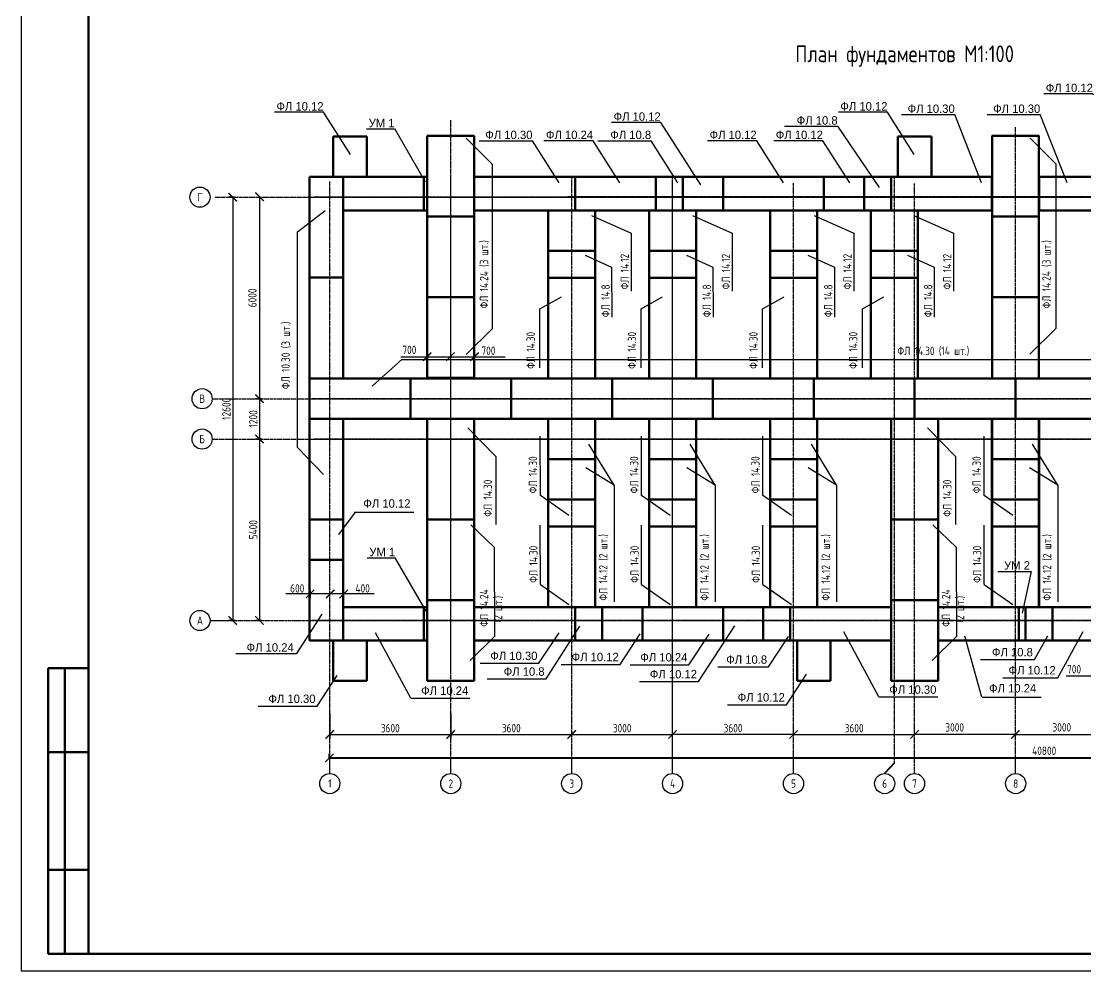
# Model space of a CAD drawing. Header units: millimetres. Extents: x 83035 to 329678, y -103769 to 22061.
# Drawn here: x 161957 to 193632, y -103769 to -75514 of the extents above; entities that cross this region are included whole.
import ezdxf
from ezdxf import colors
from ezdxf.entities.mleader import LeaderData, LeaderLine
from ezdxf.math import Vec2, Vec3

# ---------------------------------------------------------------- set-up
doc = ezdxf.new("R2010")
doc.units = ezdxf.units.MM
doc.header["$LTSCALE"] = 10
doc.linetypes.add('CENTER', pattern=[50.8, 31.75, -6.35, 6.35, -6.35])
for name, color, linetype, lineweight in [('Анкер', 250, 'Continuous', 60), ('Осевой', 4, 'CENTER', 30), ('Размерный', 3, 'Continuous', 30), ('Разрез', 5, 'Continuous', 40), ('Символьный', 3, 'Continuous', 30), ('Текст', 244, 'Continuous', 30), ('Фундамент', 5, 'Continuous', 60)]:
    doc.layers.add(name, color=color, linetype=linetype, lineweight=lineweight)
doc.styles.add('1.10', font='', dxfattribs={"height": 25})
doc.styles.add('2.5', font='', dxfattribs={"height": 250})
doc.styles.get('1.10').set_extended_font_data('GOST type A')
doc.styles.get('2.5').set_extended_font_data('GOST type A')
doc.dimstyles.new('Размеры', dxfattribs={"dimtxt": 250, "dimasz": 250, "dimexe": 125, "dimexo": 62.5, "dimgap": 62.5, "dimtad": 1, "dimtxsty": '2.5', "dimblk": 'ARCHTICK', "dimcen": 250, "dimadec": 0, "dimazin": 0, "dimtfac": 1, "dimtmove": 1, "dimatfit": 3, "dimfxl": 1.25, "dimarcsym": 0})

# ---------------------------------------------------------------- blocks, each defined once
blk = doc.blocks.new('_ArchTick')
at = {"color": 0, "linetype": 'ByBlock', "const_width": 0.15}
blk.add_lwpolyline([(-0.5, -0.5), (0.5, 0.5)], dxfattribs=at)
blk = doc.blocks.new('*D868')
at = {"layer": 'Размерный', "color": 0, "lineweight": -2}
for p, q in [((171137, -96100), (171137, -96862)), ((174737, -96109), (174737, -96862)), ((171137, -96737), (174737, -96737))]:
    blk.add_line(p, q, dxfattribs=at)
at = {"layer": 'Размерный', "color": 0, "lineweight": -2, "xscale": 250, "yscale": 250, "zscale": 250, "rotation": 180}
blk.add_blockref('_ArchTick', (171137, -96737), dxfattribs=at)
at = {"layer": 'Размерный', "color": 0, "lineweight": -2, "xscale": 250, "yscale": 250, "zscale": 250}
blk.add_blockref('_ArchTick', (174737, -96737), dxfattribs=at)
at = {"layer": 'Размерный', "color": 0, "insert": (172937, -96550), "char_height": 250, "attachment_point": 5, "style": '2.5'}
blk.add_mtext('3600', dxfattribs=at)
blk = doc.blocks.new('*D869')
at = {"layer": 'Размерный', "color": 0, "lineweight": -2}
for p, q in [((174737, -96675), (174737, -96612)), ((174737, -96737), (178337, -96737)), ((178337, -96675), (178337, -96612))]:
    blk.add_line(p, q, dxfattribs=at)
at = {"layer": 'Размерный', "color": 0, "lineweight": -2, "xscale": 250, "yscale": 250, "zscale": 250, "rotation": 180}
blk.add_blockref('_ArchTick', (174737, -96737), dxfattribs=at)
at = {"layer": 'Размерный', "color": 0, "lineweight": -2, "xscale": 250, "yscale": 250, "zscale": 250}
blk.add_blockref('_ArchTick', (178337, -96737), dxfattribs=at)
at = {"layer": 'Размерный', "color": 0, "insert": (176537, -96550), "char_height": 250, "attachment_point": 5, "style": '2.5'}
blk.add_mtext('3600', dxfattribs=at)
blk = doc.blocks.new('*D870')
at = {"layer": 'Размерный', "color": 0, "lineweight": -2}
for p, q in [((178337, -96675), (178337, -96612)), ((178337, -96737), (181337, -96737)), ((181337, -96675), (181337, -96612))]:
    blk.add_line(p, q, dxfattribs=at)
at = {"layer": 'Размерный', "color": 0, "lineweight": -2, "xscale": 250, "yscale": 250, "zscale": 250, "rotation": 180}
blk.add_blockref('_ArchTick', (178337, -96737), dxfattribs=at)
at = {"layer": 'Размерный', "color": 0, "lineweight": -2, "xscale": 250, "yscale": 250, "zscale": 250}
blk.add_blockref('_ArchTick', (181337, -96737), dxfattribs=at)
at = {"layer": 'Размерный', "color": 0, "insert": (179837, -96550), "char_height": 250, "attachment_point": 5, "style": '2.5'}
blk.add_mtext('3000', dxfattribs=at)
blk = doc.blocks.new('*D871')
at = {"layer": 'Размерный', "color": 0, "lineweight": -2}
for p, q in [((181337, -96675), (181337, -96612)), ((184937, -96737), (181337, -96737)), ((184937, -96675), (184937, -96612))]:
    blk.add_line(p, q, dxfattribs=at)
at = {"layer": 'Размерный', "color": 0, "lineweight": -2, "xscale": 250, "yscale": 250, "zscale": 250, "rotation": 180}
blk.add_blockref('_ArchTick', (181337, -96737), dxfattribs=at)
at = {"layer": 'Размерный', "color": 0, "lineweight": -2, "xscale": 250, "yscale": 250, "zscale": 250}
blk.add_blockref('_ArchTick', (184937, -96737), dxfattribs=at)
at = {"layer": 'Размерный', "color": 0, "insert": (183137, -96550), "char_height": 250, "attachment_point": 5, "style": '2.5'}
blk.add_mtext('3600', dxfattribs=at)
blk = doc.blocks.new('*D872')
at = {"layer": 'Размерный', "color": 0, "linetype": 'ByBlock', "lineweight": -2}
for p, q in [((168323, -80747), (168123, -80747)), ((168248, -80747), (168248, -93347)), ((168323, -93347), (168123, -93347))]:
    blk.add_line(p, q, dxfattribs=at)
at = {"layer": 'Размерный', "color": 0, "lineweight": -2, "xscale": 250, "yscale": 250, "zscale": 250}
for p, rotation in [((168248, -80747), 90), ((168248, -93347), 270)]:
    blk.add_blockref('_ArchTick', p, dxfattribs=dict(at, rotation=rotation))
at = {"layer": 'Размерный', "color": 0, "insert": (168061, -87047), "char_height": 250, "attachment_point": 5, "rotation": 90, "style": '2.5'}
blk.add_mtext('12600', dxfattribs=at)
blk = doc.blocks.new('64')
at = {"layer": 'Размерный', "color": 0, "ltscale": 0.5}
blk.add_circle((-187285, -31689), 300, dxfattribs=at)
at = {"layer": 'Символьный', "color": 0, "ltscale": 0.5}
blk.add_line((-187285, -31389), (-187285, -30925), dxfattribs=at)
blk = doc.blocks.new('184')
at = {"color": 0, "linetype": 'ByBlock', "const_width": 37.5}
for points in [[(-164982, -29107), (-165232, -29357)], [(-162232, -29357), (-161982, -29107)], [(-161982, -29107), (-162232, -29357)], [(-158632, -29357), (-158382, -29107)], [(-158382, -29107), (-158632, -29357)], [(-155032, -29357), (-154782, -29107)]]:
    blk.add_lwpolyline(points, dxfattribs=at)
at = {"layer": 'Размерный', "color": 0}
for p, q in [((-175332, -29234), (-178330, -29234)), ((-175308, -29233), (-172311, -29233)), ((-168710, -29233), (-172310, -29233)), ((-168707, -29232), (-165107, -29232)), ((-162107, -29232), (-165107, -29232)), ((-158507, -29232), (-162107, -29232)), ((-154907, -29232), (-158507, -29232))]:
    blk.add_line(p, q, dxfattribs=at)
at = {"layer": 'Размерный', "color": 0, "xscale": 250, "yscale": 250, "zscale": 250}
blk.add_blockref('_ArchTick', (-175332, -29234), dxfattribs=at)
at = {"layer": 'Размерный', "color": 0, "xscale": 250, "yscale": 250, "zscale": 250, "rotation": 180}
for p in [(-172310, -29233), (-168707, -29232)]:
    blk.add_blockref('_ArchTick', p, dxfattribs=at)
at = {"layer": 'Размерный', "color": 0, "style": '2.5'}
for p in [(-177416, -29148), (-174228, -29148), (-163910, -29148)]:
    blk.add_text('3000', height=250, dxfattribs=at).set_placement(p)
at = {"layer": 'Размерный', "color": 0, "char_height": 250, "attachment_point": 5, "style": '2.5'}
for insert in [(-170530, -29046), (-166753, -29046), (-160204, -29039), (-156634, -29046)]:
    blk.add_mtext('3600', dxfattribs=dict(at, insert=insert))
blk = doc.blocks.new('200')
at = {"layer": 'Размерный', "color": 0, "ltscale": 500}
for p, q in [((-189440, -85415), (-188798, -85065)), ((-189440, -87174), (-189440, -85415))]:
    blk.add_line(p, q, dxfattribs=at)
at = {"layer": 'Размерный', "color": 0, "ltscale": 500, "insert": (-189837, -87206), "char_height": 250, "width": 1796.38, "attachment_point": 1, "rotation": 90, "style": '1.10'}
blk.add_mtext('ФЛ 14.30', dxfattribs=at)
blk = doc.blocks.new('201')
at = {"layer": 'Размерный', "color": 0, "ltscale": 500}
for p, q in [((-187949, -83390), (-186769, -83923)), ((-186769, -83923), (-186769, -85645)), ((-188136, -84576), (-187347, -84930)), ((-187347, -84930), (-187342, -86415))]:
    blk.add_line(p, q, dxfattribs=at)
at = {"layer": 'Размерный', "color": 0}
blk.add_blockref('200', (-43, -753), dxfattribs=at)
at = {"layer": 'Размерный', "color": 0, "ltscale": 500, "char_height": 250, "width": 1796.38, "attachment_point": 1, "rotation": 90, "style": '1.10'}
for s, insert in [('ФЛ 14.12', (-187083, -85595)), ('ФЛ 14.8', (-187651, -86419))]:
    blk.add_mtext(s, dxfattribs=dict(at, insert=insert))
blk = doc.blocks.new('205')
at = {"layer": 'Размерный', "color": 0, "ltscale": 500}
for p, q in [((-190834, -93276), (-191536, -92597)), ((-190840, -93267), (-190834, -95935)), ((-190845, -95935), (-191558, -96636))]:
    blk.add_line(p, q, dxfattribs=at)
at = {"layer": 'Размерный', "color": 0, "ltscale": 500, "insert": (-191269, -95632), "char_height": 250, "width": 3578, "attachment_point": 1, "rotation": 90, "style": '1.10'}
blk.add_mtext('ФЛ 14.24\\P (2 шт.)', dxfattribs=at)
blk = doc.blocks.new('206')
at = {"layer": 'Размерный', "color": 0, "ltscale": 500}
for p, q in [((-191621, -89716), (-190788, -90562)), ((-190788, -90562), (-190788, -92588))]:
    blk.add_line(p, q, dxfattribs=at)
at = {"layer": 'Размерный', "color": 0, "ltscale": 500, "insert": (-191158, -92357), "char_height": 250, "width": 1796.38, "attachment_point": 1, "rotation": 90, "style": '1.10'}
blk.add_mtext('ФЛ 14.30', dxfattribs=at)
blk = doc.blocks.new('207')
at = {"layer": 'Размерный', "color": 0, "linetype": 'ByBlock', "lineweight": -2, "ltscale": 500}
for points in [[(-178720, -80391), (-177135, -80391)], [(-176339, -82423), (-177135, -80391)]]:
    blk.add_lwpolyline(points, dxfattribs=at)
at = {"layer": 'Размерный', "color": 0, "ltscale": 500, "insert": (-177137, -80091), "char_height": 250, "attachment_point": 3}
blk.add_mtext('ФЛ 10.30', dxfattribs=at)
blk = doc.blocks.new('209')
at = {"layer": 'Размерный', "color": 0, "ltscale": 500}
for p, q in [((-189467, -91725), (-189469, -89958)), ((-187276, -91420), (-188025, -90204)), ((-187276, -91420), (-188119, -90906)), ((-187276, -91420), (-187276, -94892)), ((-188616, -92324), (-189467, -91725)), ((-189467, -94374), (-189469, -92607)), ((-188616, -94982), (-189467, -94383))]:
    blk.add_line(p, q, dxfattribs=at)
at = {"layer": 'Размерный', "color": 0, "ltscale": 500, "char_height": 250, "attachment_point": 1, "rotation": 90, "style": '1.10'}
for s, insert, width in [('ФЛ 14.30', (-189814, -91662), 1796.38), ('ФЛ 14.12 (2 шт.)', (-187720, -94856), 3725.8), ('ФЛ 14.30', (-189800, -94323), 1796.38)]:
    blk.add_mtext(s, dxfattribs=dict(at, insert=insert, width=width))
blk = doc.blocks.new('210')
at = {"layer": 'Размерный', "color": 0, "linetype": 'ByBlock', "lineweight": -2, "ltscale": 500}
for points in [[(-194639, -80817), (-193804, -80817)], [(-192884, -82400), (-193803, -80817)]]:
    blk.add_lwpolyline(points, dxfattribs=at)
at = {"layer": 'Размерный', "color": 0, "ltscale": 500, "insert": (-193806, -80517), "char_height": 250, "attachment_point": 3}
blk.add_mtext('УМ 1', dxfattribs=at)
blk = doc.blocks.new('213')
at = {"layer": 'Размерный', "color": 0, "ltscale": 500}
for p, q in [((-189509, -96719), (-188912, -95809)), ((-191264, -96719), (-189509, -96719))]:
    blk.add_line(p, q, dxfattribs=at)
at = {"layer": 'Размерный', "color": 0, "ltscale": 500, "insert": (-189554, -96374), "char_height": 250, "attachment_point": 3}
blk.add_mtext('ФЛ 10.30', dxfattribs=at)
blk = doc.blocks.new('214')
at = {"layer": 'Размерный', "color": 0, "ltscale": 500}
for q in [(-180440, -95783), (-177636, -97722)]:
    blk.add_line((-179391, -97722), q, dxfattribs=at)
at = {"layer": 'Размерный', "color": 0, "ltscale": 500, "insert": (-177682, -97378), "char_height": 250, "attachment_point": 3}
blk.add_mtext('ФЛ 10.30', dxfattribs=at)
blk = doc.blocks.new('215')
at = {"layer": 'Размерный', "color": 0, "ltscale": 500}
for p, q in [((-182147, -97953), (-181550, -97043)), ((-183901, -97953), (-182147, -97953))]:
    blk.add_line(p, q, dxfattribs=at)
at = {"layer": 'Размерный', "color": 0, "ltscale": 500, "insert": (-182192, -97608), "char_height": 250, "attachment_point": 3}
blk.add_mtext('ФЛ 10.12', dxfattribs=at)

msp = doc.modelspace()

# ---------------------------------------------------------------- linework, layer by layer
at = {"color": 0, "linetype": 'Continuous', "lineweight": 25, "ltscale": 100}
for p, q in [((161957.025, -47257.955), (161957.025, -103769.096)), ((161957.025, -103769.096), (242217.907, -103769.096))]:
    msp.add_line(p, q, dxfattribs=at)
at = {"color": 0, "linetype": 'Continuous', "lineweight": 60, "ltscale": 100}
for p, q in [((163957.025, -47757.955), (163957.025, -103269.096)), ((163957.025, -103269.096), (241717.907, -103269.096))]:
    msp.add_line(p, q, dxfattribs=at)
at = {"color": 0, "linetype": 'Continuous', "lineweight": 60}
for p, q in [((162757.025, -103269.096), (162757.025, -94769.096)), ((163957.025, -94769.096), (162757.025, -94769.096)), ((163257.025, -103269.096), (163257.025, -94769.096)), ((162757.025, -97269.096), (163957.025, -97269.096)), ((163957.025, -103269.096), (163957.025, -97657.955)), ((162757.025, -100769.096), (163957.025, -100769.096)), ((163957.025, -103269.096), (162757.025, -103269.096))]:
    msp.add_line(p, q, dxfattribs=at)
at = {"layer": 'Осевой', "color": 0, "ltscale": 0.2}
for p, q in [((174738.74, -94899.614), (174738.74, -78445.391)), ((191542.111, -97902.552), (191542.111, -78665.397)), ((191542.113, -97902.618), (191542.113, -78665.463)), ((171138.572, -97899.574), (171138.572, -80286.117)), ((174739.831, -97599.573), (174739.831, -80160.789)), ((178338.572, -97599.573), (178338.572, -80139.369)), ((181338.572, -97599.573), (181338.572, -80139.369)), ((181338.572, -97899.614), (181338.572, -80339.591)), ((184938.572, -97899.575), (184938.572, -80326.107)), ((187938.572, -97599.573), (187938.572, -80139.369)), ((188538.74, -97899.614), (188538.74, -80339.591)), ((167724.672, -80743.176), (206662.864, -80743.176)), ((170658.127, -80742.569), (204867.056, -80742.569)), ((213133.941, -80743.241), (176421.36, -80743.241)), ((212426.097, -80742.504), (178217.168, -80742.504)), ((167638.572, -86745.461), (212469.546, -86745.461)), ((213011.478, -86745.526), (170614.678, -86745.526)), ((167638.572, -87945.461), (212405.462, -87945.461)), ((212974.306, -87945.526), (170678.762, -87945.526)), ((167575.002, -93345.461), (212469.546, -93345.461)), ((212899.963, -93345.526), (170614.678, -93345.526))]:
    msp.add_line(p, q, dxfattribs=at)
at = {"layer": 'Размерный', "color": 0, "linetype": 'ByBlock', "lineweight": -2, "ltscale": 500}
for p, q in [((189736.66, -78290.526), (189736.3, -78290.526)), ((173067.979, -78716.94), (173067.619, -78716.94)), ((186251.824, -78637.687), (186251.464, -78637.687)), ((177170.476, -79068.913), (177170.116, -79068.913)), ((180703.577, -79068.913), (180703.217, -79068.913))]:
    msp.add_line(p, q, dxfattribs=at)
at = {"layer": 'Размерный', "color": 0, "ltscale": 500}
for p, q in [((175969.074, -79767.88), (175193.14, -78992.555)), ((192743.988, -79756.891), (191968.054, -78981.566)), ((175969.074, -79767.88), (175969.074, -84664.672)), ((192743.988, -79756.891), (192743.988, -84653.683)), ((170177.816, -81775.569), (170996.395, -81144.59)), ((170177.816, -88202.212), (170177.816, -81775.569)), ((175969.074, -84664.672), (175193.14, -85426.395)), ((192743.988, -84653.683), (191968.054, -85415.407)), ((173254.156, -85499.207), (176359.508, -85499.207)), ((173283.004, -85579.874), (172402.838, -86372.15)), ((175249.988, -87615.632), (176082.767, -88462.032)), ((170177.816, -88202.212), (170949.619, -88996.778)), ((176082.767, -88462.032), (176082.767, -90487.865)), ((171889.373, -90118.14), (171400.978, -90783.609)), ((171867.173, -90118.14), (173643.151, -90118.14)), ((170550.473, -92555.725), (170550.473, -91484.962)), ((171550.215, -92680.725), (171550.215, -91493.803)), ((191018.836, -91890.057), (192004.802, -91890.057)), ((192004.802, -91890.057), (191738.01, -93130.239)), ((170550.473, -92455.725), (170550.473, -92680.725)), ((171550.215, -92455.725), (171550.215, -92680.725)), ((170950.215, -92555.725), (169830.356, -92555.725)), ((170950.952, -92555.725), (170550.473, -92555.725)), ((170550.473, -92684.576), (170550.473, -92684.576)), ((172461.53, -92555.725), (170950.215, -92555.725)), ((170157.794, -94332.774), (170912.585, -93157.113)), ((173549.289, -95653.942), (172499.769, -93714.79)), ((177362.501, -94618.431), (177958.81, -93708.677)), ((177575.461, -95086.574), (178580.693, -93512.365)), ((179781.724, -94652.478), (180378.034, -93742.724)), ((181826.138, -94660.989), (182422.447, -93751.235)), ((182109.459, -95162.7), (183189.533, -93503.677)), ((192802.786, -95050.771), (193560.262, -93673.667)), ((176037.678, -93834.287), (176026.356, -93834.287)), ((184196.464, -94728.603), (184792.774, -93818.849)), ((190540.875, -95628.945), (190035.891, -93810.326)), ((192108.432, -94504.134), (192508.211, -93799.814)), ((168337.416, -94332.774), (170157.794, -94332.774)), ((175607.712, -94618.431), (177362.501, -94618.431)), ((178026.936, -94652.478), (179781.724, -94652.478)), ((180071.349, -94660.989), (181826.138, -94660.989)), ((190498.793, -94504.134), (192108.432, -94504.134)), ((182689.252, -94728.603), (184196.464, -94728.603)), ((193051.363, -94991.703), (195952.933, -94991.703)), ((175820.672, -95086.574), (177575.461, -95086.574)), ((180354.67, -95162.7), (182109.459, -95162.7)), ((191161.586, -95050.771), (192802.786, -95050.771)), ((173549.289, -95653.942), (175304.078, -95653.942)), ((190551.396, -95628.945), (192308.321, -95628.945))]:
    msp.add_line(p, q, dxfattribs=at)
at = {"layer": 'Размерный', "color": 0}
for p, q in [((169047.528, -80750.687), (169047.528, -87945.461)), ((169122.528, -86745.461), (168922.528, -86745.461)), ((169122.528, -87945.461), (168922.528, -87945.461)), ((169122.528, -87945.461), (168922.528, -87945.461)), ((169047.528, -87945.461), (169047.528, -93345.461)), ((169122.528, -93345.461), (168922.528, -93345.461)), ((184941.077, -96675.4), (184941.077, -96612.9)), ((184941.077, -96737.9), (188541.077, -96737.9)), ((188541.077, -96675.4), (188541.077, -96612.9)), ((188541.345, -96675.857), (188541.345, -96613.357))]:
    msp.add_line(p, q, dxfattribs=at)
at = {"layer": 'Размерный', "color": 0, "linetype": 'ByBlock', "lineweight": -2, "ltscale": 500}
for points in [[(184666.131, -78637.687), (186251.464, -78637.687)], [(187491.103, -80459.135), (186251.824, -78637.687)], [(175584.782, -79068.913), (177170.116, -79068.913)], [(177965.517, -80323.256), (177170.476, -79068.913)], [(179117.884, -79068.913), (180703.217, -79068.913)], [(181498.618, -80323.256), (180703.577, -79068.913)], [(172249.503, -91483.416), (173084.837, -91483.416)], [(174004.804, -93065.984), (173085.197, -91483.416)]]:
    msp.add_lwpolyline(points, dxfattribs=at)
at = {"layer": 'Размерный', "color": 0, "ltscale": 0.5}
for centre in [(167273.907, -80746.639), (167337.478, -86746.639), (167337.478, -87946.639), (167273.907, -93346.639), (171137.478, -98200.751), (174737.478, -98200.751), (181337.478, -98200.751), (184937.478, -98200.751), (187649.092, -98200.751), (187649.092, -98200.751), (187649.092, -98200.751), (187649.092, -98200.751), (187649.092, -98200.751), (187649.092, -98200.751), (187649.092, -98200.751), (187649.092, -98200.751), (188537.611, -98200.751), (191547.66, -98200.751)]:
    msp.add_circle(centre, 300, dxfattribs=at)
at = {"layer": 'Размерный', "color": 0, "ltscale": 500}
for points in [[(173988.162, -80299.173), (173989.596, -80302.967), (173987.01, -80299.843)], [(177966.08, -80322.899), (177967.658, -80326.634), (177964.954, -80323.612)], [(181499.181, -80322.899), (181500.759, -80326.634), (181498.055, -80323.612)], [(190533.005, -80322.666), (190533.843, -80326.634), (190531.764, -80323.152)], [(187491.654, -80458.76), (187493.353, -80462.442), (187490.552, -80459.51)]]:
    msp.add_solid(points, dxfattribs=at)
at = {"layer": 'Разрез', "color": 0, "ltscale": 500}
for p, q in [((175438.74, -83727.206), (174038.74, -83727.206)), ((175438.74, -83727.206), (174038.74, -83727.206)), ((192238.74, -83727.206), (190838.74, -83727.206)), ((192238.74, -83727.206), (190838.74, -83727.206)), ((190845.483, -83727.271), (192245.483, -83727.271)), ((190845.483, -83727.271), (192245.483, -83727.271)), ((170538.472, -86143.176), (170538.524, -87345.461)), ((175438.74, -86127.206), (174038.74, -86127.206)), ((170532.848, -89143.17), (170532.9, -90345.456)), ((170532.848, -89143.17), (170532.9, -90345.456)), ((171127.216, -97455.882), (171127.216, -97309.843)), ((171127.216, -97434.843), (211964.665, -97434.843)), ((187940.379, -97580.04), (187649.091, -97900.751))]:
    msp.add_line(p, q, dxfattribs=at)
at = {"layer": 'Символьный', "color": 0, "ltscale": 0.5}
for p, q in [((167573.907, -93346.639), (168037.478, -93346.639)), ((171137.478, -97900.751), (171137.478, -97437.181)), ((174737.478, -97900.751), (174737.478, -97437.181)), ((181337.478, -97900.751), (181337.478, -97437.181)), ((184937.478, -97900.751), (184937.478, -97437.181)), ((191541.016, -97903.73), (191541.016, -97440.16))]:
    msp.add_line(p, q, dxfattribs=at)
at = {"layer": 'Текст', "color": 0, "ltscale": 500}
msp.add_line((173283.004, -85579.874), (210315.982, -85579.874), dxfattribs=at)
at = {"layer": 'Фундамент', "color": 0, "ltscale": 500}
for p, q in [((171238.74, -80143.176), (171238.74, -78943.176)), ((171238.74, -78943.176), (172238.74, -78943.176)), ((172238.74, -80143.176), (172238.74, -78943.176)), ((175438.74, -78927.206), (174038.74, -78927.206)), ((188042.111, -80143.176), (188042.111, -78943.176)), ((188042.111, -78943.176), (189042.111, -78943.176)), ((189042.111, -80143.176), (189042.111, -78943.176)), ((192238.74, -78927.206), (190838.74, -78927.206)), ((190845.483, -78927.271), (192245.483, -78927.271)), ((174038.74, -80143.176), (170538.472, -80143.176)), ((171538.572, -80143.176), (170538.472, -80143.176)), ((171538.572, -81142.918), (171538.572, -80143.176)), ((173938.572, -81142.918), (173938.572, -80143.176)), ((175438.74, -80143.176), (175438.74, -81143.176)), ((178438.74, -80142.451), (178438.74, -81142.451)), ((180838.74, -80143.176), (180838.74, -81143.176)), ((181638.74, -80143.176), (181638.74, -81143.176)), ((182838.74, -80143.176), (182838.74, -81143.176)), ((185838.74, -80143.176), (185838.74, -81143.176)), ((187038.74, -80143.176), (187038.74, -81143.176)), ((187838.74, -80143.176), (187838.74, -81143.176)), ((190838.74, -80143.176), (190838.74, -81143.176)), ((192245.483, -80143.241), (192245.483, -81143.241)), ((174038.74, -81143.083), (171538.572, -81142.918)), ((171538.572, -81142.918), (171538.572, -86147.761)), ((175438.74, -81327.206), (174038.74, -81327.206)), ((192238.74, -81327.206), (190838.74, -81327.206)), ((190845.483, -81327.271), (192245.483, -81327.271)), ((177638.572, -82345.461), (179038.572, -82345.461)), ((180638.572, -82345.461), (182038.572, -82345.461)), ((184238.572, -82345.461), (185638.572, -82345.461)), ((187238.572, -82345.461), (188638.572, -82345.461)), ((171538.572, -83143.176), (170538.472, -83143.176)), ((177638.572, -83145.461), (179038.572, -83145.461)), ((180638.572, -83145.461), (182038.572, -83145.461)), ((184238.572, -83145.461), (185638.572, -83145.461)), ((187238.572, -83145.461), (188638.572, -83145.461)), ((175438.74, -83727.206), (174038.74, -83727.206)), ((192238.74, -83727.206), (190838.74, -83727.206)), ((190845.483, -83727.271), (192245.483, -83727.271)), ((171538.572, -86143.176), (170538.472, -86143.176)), ((173538.472, -86143.176), (173538.524, -87345.461)), ((176538.472, -86143.176), (176538.524, -87345.461)), ((179538.472, -86143.176), (179538.524, -87345.461)), ((182538.472, -86143.176), (182538.524, -87345.461)), ((185538.472, -86143.176), (185538.524, -87345.461)), ((188538.472, -86143.176), (188538.524, -87345.461)), ((191542.111, -86145.461), (191542.111, -87345.461)), ((191542.113, -86145.526), (191542.113, -87345.526)), ((170537.373, -87345.461), (171538.572, -87345.461)), ((171538.572, -87345.461), (171538.572, -93945.461)), ((174038.74, -87332.404), (174038.74, -95145.461)), ((174038.74, -87345.461), (175438.74, -87345.461)), ((175438.74, -87332.404), (175438.74, -95145.461)), ((177638.572, -87345.461), (179038.572, -87345.461)), ((187838.74, -87332.404), (187838.74, -95145.461)), ((189238.74, -87332.404), (189238.74, -95145.461)), ((177638.572, -88545.461), (179038.572, -88545.461)), ((180638.572, -88545.461), (182038.572, -88545.461)), ((184238.572, -88545.461), (185638.572, -88545.461)), ((190838.572, -88545.461), (192238.572, -88545.461)), ((192245.651, -88545.526), (190845.651, -88545.526)), ((177638.572, -89745.461), (179038.572, -89745.461)), ((180638.572, -89745.461), (182038.572, -89745.461)), ((184238.572, -89745.461), (185638.572, -89745.461)), ((190838.572, -89745.461), (192238.572, -89745.461)), ((192245.651, -89745.526), (190845.651, -89745.526)), ((170537.373, -90345.461), (171538.572, -90345.461)), ((174038.74, -90345.461), (175438.74, -90345.461)), ((177638.572, -90545.461), (179038.572, -90545.461)), ((180638.572, -90545.461), (182038.572, -90545.461)), ((184238.572, -90545.461), (185638.572, -90545.461)), ((187838.74, -90345.461), (189238.74, -90345.461)), ((190838.572, -90545.461), (192238.572, -90545.461)), ((192245.651, -90545.526), (190845.651, -90545.526)), ((170537.373, -91545.461), (171538.572, -91545.461)), ((170537.373, -91545.461), (171538.572, -91545.461)), ((174038.74, -92745.461), (175438.74, -92745.461)), ((187838.74, -92745.461), (189238.74, -92745.461)), ((171532.346, -92945.461), (174036.906, -92945.461)), ((171538.572, -92945.461), (171538.572, -93945.461)), ((173938.572, -92945.461), (173938.572, -93945.461)), ((175438.74, -92945.461), (175438.74, -93945.461)), ((178438.74, -92945.461), (178438.74, -93945.461)), ((179238.74, -92945.461), (179238.74, -93945.461)), ((180438.74, -92945.461), (180438.74, -93945.461)), ((182838.74, -92945.461), (182838.74, -93945.461)), ((184038.74, -92945.461), (184038.74, -93945.461)), ((184838.74, -92945.461), (184838.74, -93945.461)), ((189238.74, -92945.461), (192238.572, -92945.461)), ((189238.74, -92945.461), (189238.74, -93945.461)), ((193845.483, -92945.526), (190845.651, -92945.526)), ((191638.74, -92945.461), (191638.74, -93945.461)), ((191845.483, -92945.526), (191845.483, -93945.526)), ((192645.483, -92945.526), (192645.483, -93945.526)), ((170537.373, -93945.461), (171538.572, -93945.461)), ((170537.373, -93945.461), (171538.572, -93945.461)), ((170538.572, -93945.461), (174036.906, -93945.461)), ((171238.74, -93945.461), (171238.74, -95145.461)), ((172238.74, -93945.461), (172238.74, -95145.461)), ((185042.076, -93945.461), (185042.076, -95145.461)), ((186042.076, -93945.461), (186042.076, -95145.461)), ((189238.74, -93945.461), (192278.875, -93945.461)), ((193845.483, -93945.526), (190805.349, -93945.526)), ((171238.74, -95145.461), (172238.74, -95145.461)), ((174038.74, -95145.461), (175438.74, -95145.461)), ((185042.076, -95145.461), (186042.076, -95145.461)), ((187838.74, -95145.461), (189238.74, -95145.461))]:
    msp.add_line(p, q, dxfattribs=at)
at = {"layer": 'Фундамент', "color": 0, "ltscale": 0.2}
for p, q in [((174038.74, -86155.021), (174038.74, -78927.206)), ((175438.74, -86127.206), (175438.74, -78927.206)), ((190848.935, -86127.274), (190845.483, -78927.271)), ((192238.74, -86127.206), (192238.74, -78927.206)), ((170538.572, -93945.461), (170538.472, -80143.176)), ((175438.74, -80143.176), (190838.74, -80143.176)), ((207645.483, -80143.241), (192245.483, -80143.241)), ((175438.74, -81143.176), (190838.74, -81143.176)), ((177638.572, -86143.534), (177638.572, -81143.176)), ((179038.572, -86143.616), (179038.572, -81143.176)), ((180638.572, -86145.461), (180638.572, -81143.176)), ((182038.572, -86145.461), (182038.572, -81143.176)), ((184238.572, -86145.461), (184238.572, -81143.176)), ((185638.572, -86145.461), (185638.572, -81143.176)), ((187238.572, -86131.615), (187238.572, -81143.176)), ((188638.572, -86130.381), (188638.572, -81143.176)), ((207645.483, -81143.241), (192245.483, -81143.241)), ((211544.95, -86145.526), (171538.572, -86143.176)), ((170537.373, -87345.461), (192238.572, -87345.461)), ((177638.572, -92945.461), (177638.572, -87345.461)), ((179038.572, -92945.461), (179038.572, -87345.461)), ((180638.572, -92945.461), (180638.572, -87345.461)), ((182038.572, -92945.461), (182038.572, -87345.461)), ((184238.572, -92945.461), (184238.572, -87345.461)), ((185638.572, -92945.461), (185638.572, -87345.461)), ((190838.572, -92945.461), (190838.572, -87345.461)), ((212546.851, -87345.526), (190845.651, -87345.526)), ((190845.651, -92945.526), (190845.651, -87345.526)), ((192238.572, -92945.461), (192238.572, -87345.461)), ((192245.651, -92945.526), (192245.651, -87345.526)), ((175438.74, -92945.461), (187838.74, -92945.461)), ((175438.74, -93945.461), (187838.74, -93945.461))]:
    msp.add_line(p, q, dxfattribs=at)

# ---------------------------------------------------------------- block references
at = {"layer": 'Размерный', "color": 0}
for name, p in [('207', (366871.241, 2100.431)), ('207', (369416.61, 2100.431)), ('210', (366871.241, 2100.431)), ('201', (366871.241, 2100.431)), ('201', (369883.867, 2100.431)), ('201', (373498.975, 2100.431)), ('201', (376468.808, 2100.431)), ('206', (380545.822, 2100.431)), ('209', (366871.241, 2100.431)), ('209', (369882.258, 2100.431)), ('209', (373492.482, 2100.431)), ('209', (380075.118, 2100.431)), ('205', (366871.241, 2100.431)), ('205', (380618.471, 2100.431)), ('214', (366871.241, 2100.431)), ('213', (360267.505, 822.603)), ('215', (366871.241, 2100.431)), ('64', (365622.433, -66511.698))]:
    msp.add_blockref(name, p, dxfattribs=at)
at = {"layer": 'Размерный', "color": 0, "xscale": 250, "yscale": 250, "zscale": 250}
for p, rotation in [((169047.528, -80735.211), 90), ((169047.528, -86745.461), 90), ((169047.528, -87945.461), 270), ((169047.528, -87945.461), 90), ((169047.528, -93345.461), 270), ((184941.077, -96737.9), 180), ((188541.345, -96738.357), 180)]:
    msp.add_blockref('_ArchTick', p, dxfattribs=dict(at, rotation=rotation))
at = {"layer": 'Размерный', "color": 0, "ltscale": 500, "xscale": 250, "yscale": 250, "zscale": 250}
for p in [(174034.084, -85494.533), (174727.443, -85494.533), (175444.173, -85494.533), (171150.659, -92555.725), (171550.215, -92555.725)]:
    msp.add_blockref('_ArchTick', p, dxfattribs=at)
at = {"layer": 'Размерный', "color": 0, "ltscale": 500, "xscale": 250, "yscale": 250, "zscale": 250, "rotation": 180}
msp.add_blockref('_ArchTick', (170550.473, -92555.725), dxfattribs=at)
at = {"layer": 'Размерный', "color": 0, "xscale": 250, "yscale": 250, "zscale": 250}
msp.add_blockref('_ArchTick', (188541.077, -96737.9), dxfattribs=at)
at = {"layer": 'Разрез', "color": 0}
msp.add_blockref('184', (366871.241, -67504.263), dxfattribs=at)
at = {"layer": 'Разрез', "color": 0, "ltscale": 500, "xscale": 250, "yscale": 250, "zscale": 250, "rotation": 180}
msp.add_blockref('_ArchTick', (171127.216, -97434.843), dxfattribs=at)

# ---------------------------------------------------------------- texts
at = {"layer": 'Анкер', "color": 0, "ltscale": 250, "insert": (184992.971, -76231.713), "char_height": 500, "width": 10634.24842, "attachment_point": 1, "style": '1.10'}
msp.add_mtext('План фундаментов М1:100', dxfattribs=at)
at = {"layer": 'Размерный', "color": 0, "ltscale": 500, "char_height": 250, "attachment_point": 3}
for s, insert in [('ФЛ 10.8', (186249.464, -78337.687)), ('ФЛ 10.30', (177168.116, -78768.913)), ('ФЛ 10.8', (180701.217, -78768.913)), ('ФЛ 10.12', (173539.024, -89738.569)), ('УМ 1', (173082.837, -91183.416)), ('УМ 2', (191973.364, -91580.988)), ('ФЛ 10.24', (170063.603, -94022.983)), ('ФЛ 10.30', (177316.762, -94274.044)), ('ФЛ 10.12', (179735.986, -94308.091)), ('ФЛ 10.24', (181780.399, -94316.602)), ('ФЛ 10.8', (184150.725, -94384.216)), ('ФЛ 10.8', (192059.041, -94163.716)), ('ФЛ 10.12', (192738.644, -94702.688)), ('ФЛ 10.8', (177529.722, -94742.187)), ('ФЛ 10.12', (182063.72, -94818.313)), ('ФЛ 10.24', (175258.339, -95309.555)), ('ФЛ 10.24', (192159.52, -95238.494))]:
    msp.add_mtext(s, dxfattribs=dict(at, insert=insert))
at = {"layer": 'Размерный', "color": 0, "ltscale": 500, "char_height": 250, "attachment_point": 1, "rotation": 90, "style": '1.10'}
for s, insert, width in [('ФЛ 14.24 (3 шт.)', (175602.177, -84061.2), 3720.7584), ('ФЛ 14.24 (3 шт.)', (192341.68, -84061.2), 3720.7584), ('ФЛ 10.30 (3 шт.)', (169699.329, -86461.686), 5542.95274), ('ФЛ 14.30', (175713.647, -90256.863), 1796.38168)]:
    msp.add_mtext(s, dxfattribs=dict(at, insert=insert, width=width))
at = {"layer": 'Размерный', "color": 0, "ltscale": 500, "insert": (168833.824, -83744.98), "char_height": 250, "attachment_point": 5, "rotation": 90, "style": '2.5'}
msp.add_mtext('6000', dxfattribs=at)
at = {"layer": 'Размерный', "color": 0, "ltscale": 500, "char_height": 250, "attachment_point": 1, "style": '1.10'}
for s, insert, width in [('700', (173296.885, -85168.377), 1456.83294), ('700', (175649.63, -85191.73), 1456.83294), ('ФЛ 14.30 (14 шт.)', (188031.656, -85197.604), 4244.97442), ('700', (193077.692, -94671.235), 1456.83294)]:
    msp.add_mtext(s, dxfattribs=dict(at, insert=insert, width=width))
at = {"layer": 'Размерный', "color": 0, "char_height": 250, "attachment_point": 5, "rotation": 90, "style": '2.5'}
for s, insert in [('1200', (168860.028, -87345.461)), ('5400', (168860.028, -90645.461))]:
    msp.add_mtext(s, dxfattribs=dict(at, insert=insert))
at = {"layer": 'Размерный', "color": 0, "ltscale": 500, "char_height": 250, "attachment_point": 5, "style": '2.5'}
for s, insert in [('600', (170168.916, -92390.898)), ('400', (172115.254, -92390.898))]:
    msp.add_mtext(s, dxfattribs=dict(at, insert=insert))
at = {"layer": 'Размерный', "color": 0, "insert": (186741.077, -96550.4), "char_height": 250, "attachment_point": 5, "style": '2.5'}
msp.add_mtext('3600', dxfattribs=at)
at = {"layer": 'Разрез', "color": 0, "ltscale": 500, "insert": (192396.996, -97223.533), "char_height": 250, "attachment_point": 5, "style": '2.5'}
msp.add_mtext('40800', dxfattribs=at)
at = {"layer": 'Символьный', "color": 0, "ltscale": 0.5, "char_height": 250, "width": 223.28661, "attachment_point": 5, "style": '2.5'}
for s, insert in [('{\\fGOST type A|b0|i0|c204|p34;Г}', (167273.907, -80746.639)), ('В', (167337.478, -86746.639)), ('{\\fGOST type A|b0|i0|c204|p34;Б}', (167337.478, -87946.639)), ('{\\fGOST type A|b0|i0|c204|p34;А}', (167273.907, -93346.639)), ('{\\fGOST type A|b0|i0|c204|p34;1}', (171137.478, -98200.751)), ('{\\fGOST type A|b0|i0|c204|p34;2}', (174737.478, -98200.751)), ('{\\fGOST type A|b0|i0|c204|p34;3}', (178337.478, -98200.751)), ('{\\fGOST type A|b0|i0|c204|p34;4}', (181337.478, -98200.751)), ('{\\fGOST type A|b0|i0|c204|p34;5}', (184937.478, -98200.751)), ('{\\fGOST type A|b0|i0|c204|p34;6}', (187649.092, -98200.751)), ('{\\fGOST type A|b0|i0|c204|p34;6}', (187649.092, -98200.751)), ('{\\fGOST type A|b0|i0|c204|p34;6}', (187649.092, -98200.751)), ('{\\fGOST type A|b0|i0|c204|p34;6}', (187649.092, -98200.751)), ('{\\fGOST type A|b0|i0|c204|p34;6}', (187649.092, -98200.751)), ('{\\fGOST type A|b0|i0|c204|p34;6}', (187649.092, -98200.751)), ('{\\fGOST type A|b0|i0|c204|p34;6}', (187649.092, -98200.751)), ('{\\fGOST type A|b0|i0|c204|p34;6}', (187649.092, -98200.751)), ('7', (188537.611, -98200.751)), ('8', (191547.66, -98200.751))]:
    msp.add_mtext(s, dxfattribs=dict(at, insert=insert))

# ---------------------------------------------------------------- dimensions: what is measured, and where the dimension line sits
at = {"layer": 'Размерный', "color": 0}
dim = msp.add_linear_dim(base=(168248.287, -93346.639), p1=(169047.528, -80746.639), p2=(169047.528, -93346.639), angle=90, dimstyle='Размеры', override={"dimfxl": 75, "dimfxlon": 1}, dxfattribs=at)
dim.commit()
dim.dimension.update_dxf_attribs({"geometry": '*D872', "text_midpoint": (168060.787, -87046.639)})
for base, p1, p2, picture, middle in [((174737.478, -96737.181), (171137.478, -96037.181), (174737.478, -96046.639), '*D868', (172937.478, -96549.681)), ((178337.478, -96737.181), (174737.478, -96737.181), (178337.478, -96737.181), '*D869', (176537.478, -96549.681)), ((181337.478, -96737.181), (178337.478, -96737.181), (181337.478, -96737.181), '*D870', (179837.478, -96549.681)), ((181337.478, -96737.181), (184937.478, -96737.181), (181337.478, -96737.181), '*D871', (183137.478, -96549.681))]:
    dim = msp.add_linear_dim(base=base, p1=p1, p2=p2, dimstyle='Размеры', dxfattribs=at)
    dim.commit()
    dim.dimension.update_dxf_attribs({"geometry": picture, "text_midpoint": middle})

# ---------------------------------------------------------------- leaders
at = {"layer": 'Размерный', "color": 0, "ltscale": 500}
ml = msp.add_multileader_mtext('Standard', dxfattribs=at)
ml.set_content('ФЛ 10.12')
ml.set_leader_properties()
ml.build(insert=Vec2(0, 0))
ml.multileader.update_dxf_attribs({"text_right_attachment_type": 6, "dogleg_length": 0.36})
ctx = ml.context
ctx.base_point, ctx.char_height, ctx.plane_origin = Vec3(192261.047, -77521.77), 250, Vec3(194645.923, -79477.66)
ctx.right_attachment, ctx.text_align_type = 6, 2
notes = []
notes.append((ctx, [(0, (1, 1, 0), (193848.741, -77671.77), (-1, 0), 0.36, [(0, [(194645.923, -79477.66)], 0, [])])]))
ctx.mtext.insert, ctx.mtext.alignment, ctx.mtext.flow_direction = Vec3(193846.381, -77371.77), 3, 5
ml = msp.add_multileader_mtext('Standard', dxfattribs=at)
ml.set_content('ФЛ 10.12')
ml.set_leader_properties()
ml.build(insert=Vec2(0, 0))
ml.multileader.update_dxf_attribs({"text_right_attachment_type": 6, "dogleg_length": 0.36})
ctx = ml.context
ctx.base_point, ctx.char_height, ctx.plane_origin = Vec3(169367.008, -78069.94), 250, Vec3(171751.884, -79477.66)
ctx.right_attachment, ctx.text_align_type = 6, 2
notes.append((ctx, [(0, (1, 1, 0), (170954.701, -78219.94), (-1, 0), 0.36, [(0, [(171751.884, -79477.66)], 0, [])])]))
ctx.mtext.insert, ctx.mtext.alignment, ctx.mtext.flow_direction = Vec3(170952.341, -77919.94), 3, 5
ml = msp.add_multileader_mtext('Standard', dxfattribs=at)
ml.set_content('ФЛ 10.12')
ml.set_leader_properties()
ml.build(insert=Vec2(0, 0))
ml.multileader.update_dxf_attribs({"text_right_attachment_type": 6, "dogleg_length": 0.36})
ctx = ml.context
ctx.base_point, ctx.char_height, ctx.plane_origin = Vec3(186148.255, -78069.94), 250, Vec3(188533.131, -79477.66)
ctx.right_attachment, ctx.text_align_type = 6, 2
notes.append((ctx, [(0, (1, 1, 0), (187735.949, -78219.94), (-1, 0), 0.36, [(0, [(188533.131, -79477.66)], 0, [])])]))
ctx.mtext.insert, ctx.mtext.alignment, ctx.mtext.flow_direction = Vec3(187733.589, -77919.94), 3, 5
ml = msp.add_multileader_mtext('Standard', dxfattribs=at)
ml.set_content('ФЛ 10.12')
ml.set_leader_properties()
ml.build(insert=Vec2(0, 0))
ml.multileader.update_dxf_attribs({"text_right_attachment_type": 6, "dogleg_length": 0.36})
ctx = ml.context
ctx.base_point, ctx.char_height, ctx.plane_origin = Vec3(179399.029, -78373.817), 250, Vec3(182181.052, -80387.275)
ctx.right_attachment, ctx.text_align_type = 6, 2
notes.append((ctx, [(0, (1, 1, 0), (180986.723, -78523.817), (-1, 0), 0.36, [(0, [(182181.052, -80387.275)], 0, [])])]))
ctx.mtext.insert, ctx.mtext.alignment, ctx.mtext.flow_direction = Vec3(180984.363, -78223.817), 3, 5
ml = msp.add_multileader_mtext('Standard', dxfattribs=at)
ml.set_content('ФЛ 10.24')
ml.set_leader_properties()
ml.build(insert=Vec2(0, 0))
ml.multileader.update_dxf_attribs({"text_right_attachment_type": 6, "dogleg_length": 0.36})
ctx = ml.context
ctx.base_point, ctx.char_height, ctx.plane_origin = Vec3(177304.316, -78918.913), 250, Vec3(179772.525, -80326.634)
ctx.right_attachment, ctx.text_align_type = 6, 2
notes.append((ctx, [(0, (1, 1, 0), (178975.342, -79068.913), (-1, 0), 0.36, [(0, [(179772.525, -80326.634)], 0, [])])]))
ctx.mtext.insert, ctx.mtext.alignment, ctx.mtext.flow_direction = Vec3(178972.982, -78768.913), 3, 5
ml = msp.add_multileader_mtext('Standard', dxfattribs=at)
ml.set_content('ФЛ 10.12')
ml.set_leader_properties()
ml.build(insert=Vec2(0, 0))
ml.multileader.update_dxf_attribs({"text_right_attachment_type": 6, "dogleg_length": 0.36})
ctx = ml.context
ctx.base_point, ctx.char_height, ctx.plane_origin = Vec3(182255.918, -78918.913), 250, Vec3(184640.794, -80326.634)
ctx.right_attachment, ctx.text_align_type = 6, 2
notes.append((ctx, [(0, (1, 1, 0), (183843.612, -79068.913), (-1, 0), 0.36, [(0, [(184640.794, -80326.634)], 0, [])])]))
ctx.mtext.insert, ctx.mtext.alignment, ctx.mtext.flow_direction = Vec3(183841.252, -78768.913), 3, 5
ml = msp.add_multileader_mtext('Standard', dxfattribs=at)
ml.set_content('ФЛ 10.12')
ml.set_leader_properties()
ml.build(insert=Vec2(0, 0))
ml.multileader.update_dxf_attribs({"text_right_attachment_type": 6, "dogleg_length": 0.36})
ctx = ml.context
ctx.base_point, ctx.char_height, ctx.plane_origin = Vec3(184226.448, -78918.913), 250, Vec3(186611.324, -80326.634)
ctx.right_attachment, ctx.text_align_type = 6, 2
notes.append((ctx, [(0, (1, 1, 0), (185814.142, -79068.913), (-1, 0), 0.36, [(0, [(186611.324, -80326.634)], 0, [])])]))
ctx.mtext.insert, ctx.mtext.alignment, ctx.mtext.flow_direction = Vec3(185811.782, -78768.913), 3, 5
for ctx, leaders in notes:
    for number, flags, end, landing, length, lines in leaders:
        leader = LeaderData()
        leader.index, (leader.has_last_leader_line, leader.has_dogleg_vector, leader.attachment_direction) = number, flags
        leader.last_leader_point, leader.dogleg_vector, leader.dogleg_length = Vec3(end), Vec3(landing), length
        for number, points, colour, breaks in lines:
            line = LeaderLine()
            line.index, line.vertices, line.color, line.breaks = number, Vec3.list(points), colors.encode_raw_color(colour), breaks
            leader.lines.append(line)
        ctx.leaders.append(leader)

doc.saveas('drawing.dxf')
